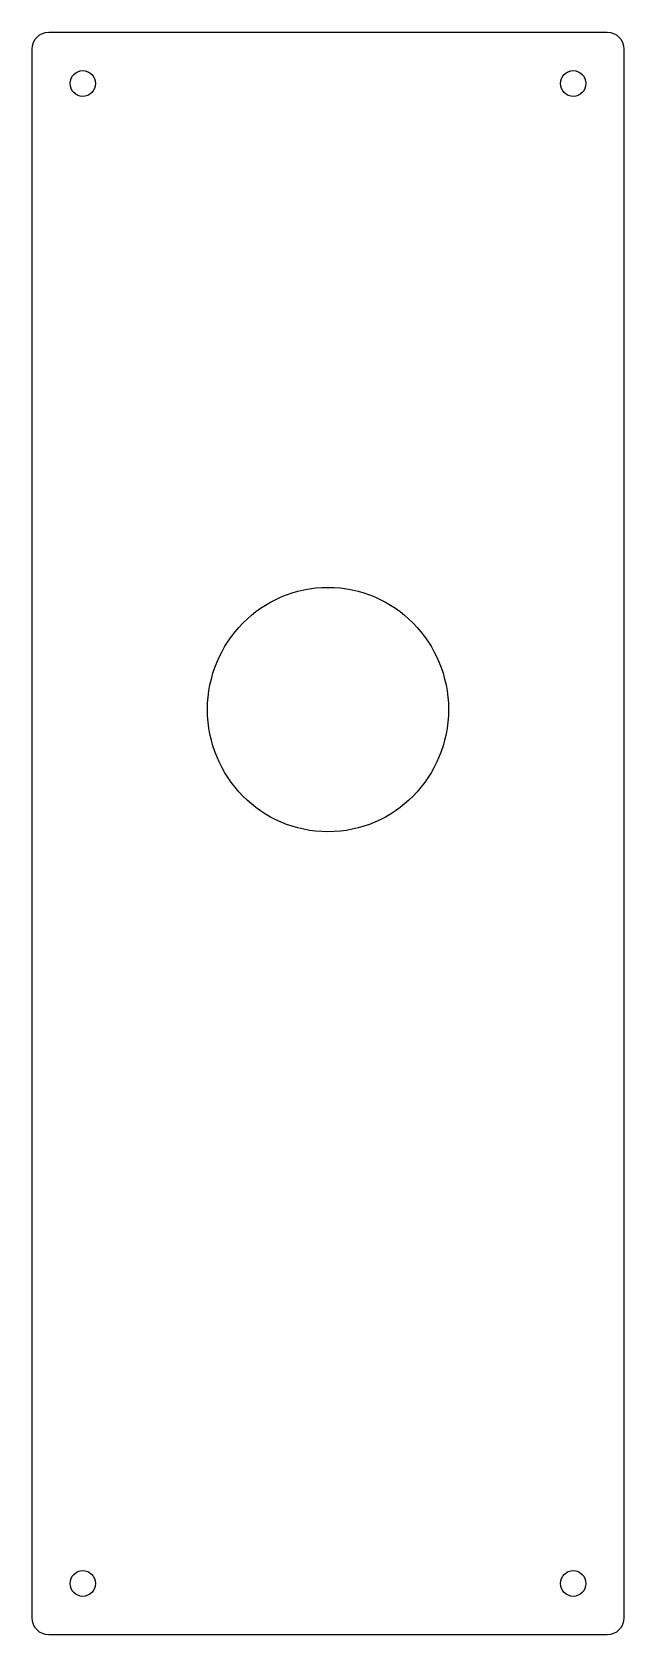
# Model space of a CAD drawing. Extents: x 116 to 185, y 7 to 193.
import ezdxf

# ---------------------------------------------------------------- set-up
doc = ezdxf.new("R2010")
doc.units = 0

msp = doc.modelspace()

# ---------------------------------------------------------------- linework, layer by layer
at = {"color": 0}
for points in [[(115.5, 191.45), (115.54, 191.85), (115.65, 192.23), (115.84, 192.57), (116.08, 192.86), (116.37, 193.11), (116.7, 193.29), (117.07, 193.41), (117.47, 193.45), (182.53, 193.45), (182.93, 193.41), (183.3, 193.29), (183.63, 193.11), (183.92, 192.86), (184.16, 192.57), (184.35, 192.23), (184.46, 191.85), (184.5, 191.45), (184.5, 8.55), (184.46, 8.15), (184.35, 7.77), (184.16, 7.43), (183.92, 7.14), (183.63, 6.89), (183.3, 6.71), (182.93, 6.59), (182.53, 6.55), (117.47, 6.55), (117.07, 6.59), (116.7, 6.71), (116.37, 6.89), (116.08, 7.14), (115.84, 7.43), (115.65, 7.77), (115.54, 8.15), (115.5, 8.55), (115.5, 191.45)], [(122.89, 187.45), (122.86, 187.15), (122.78, 186.87), (122.64, 186.61), (122.46, 186.39), (122.24, 186.21), (121.99, 186.07), (121.71, 185.98), (121.41, 185.95), (121.12, 185.98), (120.84, 186.07), (120.59, 186.21), (120.37, 186.39), (120.19, 186.61), (120.05, 186.87), (119.97, 187.15), (119.94, 187.45), (119.97, 187.75), (120.05, 188.03), (120.19, 188.29), (120.37, 188.51), (120.59, 188.69), (120.84, 188.83), (121.12, 188.92), (121.41, 188.95), (121.71, 188.92), (121.99, 188.83), (122.24, 188.69), (122.46, 188.51), (122.64, 188.29), (122.78, 188.03), (122.86, 187.75), (122.89, 187.45)], [(180.06, 187.45), (180.03, 187.15), (179.95, 186.87), (179.81, 186.61), (179.63, 186.39), (179.41, 186.21), (179.16, 186.07), (178.88, 185.98), (178.59, 185.95), (178.29, 185.98), (178.01, 186.07), (177.76, 186.21), (177.54, 186.39), (177.36, 186.61), (177.22, 186.87), (177.14, 187.15), (177.11, 187.45), (177.14, 187.75), (177.22, 188.03), (177.36, 188.29), (177.54, 188.51), (177.76, 188.69), (178.01, 188.83), (178.29, 188.92), (178.59, 188.95), (178.88, 188.92), (179.16, 188.83), (179.41, 188.69), (179.63, 188.51), (179.81, 188.29), (179.95, 188.03), (180.03, 187.75), (180.06, 187.45)], [(164.05, 114.45), (164.03, 113.72), (163.97, 112.99), (163.88, 112.28), (163.76, 111.58), (163.6, 110.89), (163.41, 110.21), (163.19, 109.55), (162.94, 108.9), (162.66, 108.27), (162.35, 107.66), (162.01, 107.06), (161.65, 106.48), (161.26, 105.92), (160.84, 105.39), (160.4, 104.87), (159.93, 104.37), (159.44, 103.9), (158.93, 103.45), (158.4, 103.03), (157.85, 102.63), (157.28, 102.26), (156.7, 101.92), (156.09, 101.61), (155.47, 101.32), (154.83, 101.06), (154.18, 100.84), (153.51, 100.65), (152.83, 100.49), (152.14, 100.36), (151.44, 100.27), (150.72, 100.22), (150, 100.2), (149.28, 100.22), (148.56, 100.27), (147.86, 100.36), (147.17, 100.49), (146.49, 100.65), (145.82, 100.84), (145.17, 101.06), (144.53, 101.32), (143.91, 101.61), (143.3, 101.92), (142.72, 102.26), (142.15, 102.63), (141.6, 103.03), (141.07, 103.45), (140.56, 103.9), (140.07, 104.37), (139.6, 104.87), (139.16, 105.39), (138.74, 105.92), (138.35, 106.48), (137.99, 107.06), (137.65, 107.66), (137.34, 108.27), (137.06, 108.9), (136.81, 109.55), (136.59, 110.21), (136.4, 110.89), (136.24, 111.58), (136.12, 112.28), (136.03, 112.99), (135.97, 113.72), (135.95, 114.45), (135.97, 115.18), (136.03, 115.91), (136.12, 116.62), (136.24, 117.32), (136.4, 118.01), (136.59, 118.69), (136.81, 119.35), (137.06, 120), (137.34, 120.63), (137.65, 121.24), (137.99, 121.84), (138.35, 122.42), (138.74, 122.98), (139.16, 123.51), (139.6, 124.03), (140.07, 124.53), (140.56, 125), (141.07, 125.45), (141.6, 125.87), (142.15, 126.27), (142.72, 126.64), (143.3, 126.98), (143.91, 127.29), (144.53, 127.58), (145.17, 127.84), (145.82, 128.06), (146.49, 128.25), (147.17, 128.41), (147.86, 128.54), (148.56, 128.63), (149.28, 128.68), (150, 128.7), (150.72, 128.68), (151.44, 128.63), (152.14, 128.54), (152.83, 128.41), (153.51, 128.25), (154.18, 128.06), (154.83, 127.84), (155.47, 127.58), (156.09, 127.29), (156.7, 126.98), (157.28, 126.64), (157.85, 126.27), (158.4, 125.87), (158.93, 125.45), (159.44, 125), (159.93, 124.53), (160.4, 124.03), (160.84, 123.51), (161.26, 122.98), (161.65, 122.42), (162.01, 121.84), (162.35, 121.24), (162.66, 120.63), (162.94, 120), (163.19, 119.35), (163.41, 118.69), (163.6, 118.01), (163.76, 117.32), (163.88, 116.62), (163.97, 115.91), (164.03, 115.18), (164.05, 114.45)], [(122.89, 12.55), (122.86, 12.25), (122.78, 11.97), (122.64, 11.71), (122.46, 11.49), (122.24, 11.31), (121.99, 11.17), (121.71, 11.08), (121.41, 11.05), (121.12, 11.08), (120.84, 11.17), (120.59, 11.31), (120.37, 11.49), (120.19, 11.71), (120.05, 11.97), (119.97, 12.25), (119.94, 12.55), (119.97, 12.85), (120.05, 13.13), (120.19, 13.39), (120.37, 13.61), (120.59, 13.79), (120.84, 13.93), (121.12, 14.02), (121.41, 14.05), (121.71, 14.02), (121.99, 13.93), (122.24, 13.79), (122.46, 13.61), (122.64, 13.39), (122.78, 13.13), (122.86, 12.85), (122.89, 12.55)], [(180.06, 12.55), (180.03, 12.25), (179.95, 11.97), (179.81, 11.71), (179.63, 11.49), (179.41, 11.31), (179.16, 11.17), (178.88, 11.08), (178.59, 11.05), (178.29, 11.08), (178.01, 11.17), (177.76, 11.31), (177.54, 11.49), (177.36, 11.71), (177.22, 11.97), (177.14, 12.25), (177.11, 12.55), (177.14, 12.85), (177.22, 13.13), (177.36, 13.39), (177.54, 13.61), (177.76, 13.79), (178.01, 13.93), (178.29, 14.02), (178.59, 14.05), (178.88, 14.02), (179.16, 13.93), (179.41, 13.79), (179.63, 13.61), (179.81, 13.39), (179.95, 13.13), (180.03, 12.85), (180.06, 12.55)]]:
    msp.add_lwpolyline(points, close=True, dxfattribs=at)

doc.saveas('drawing.dxf')
